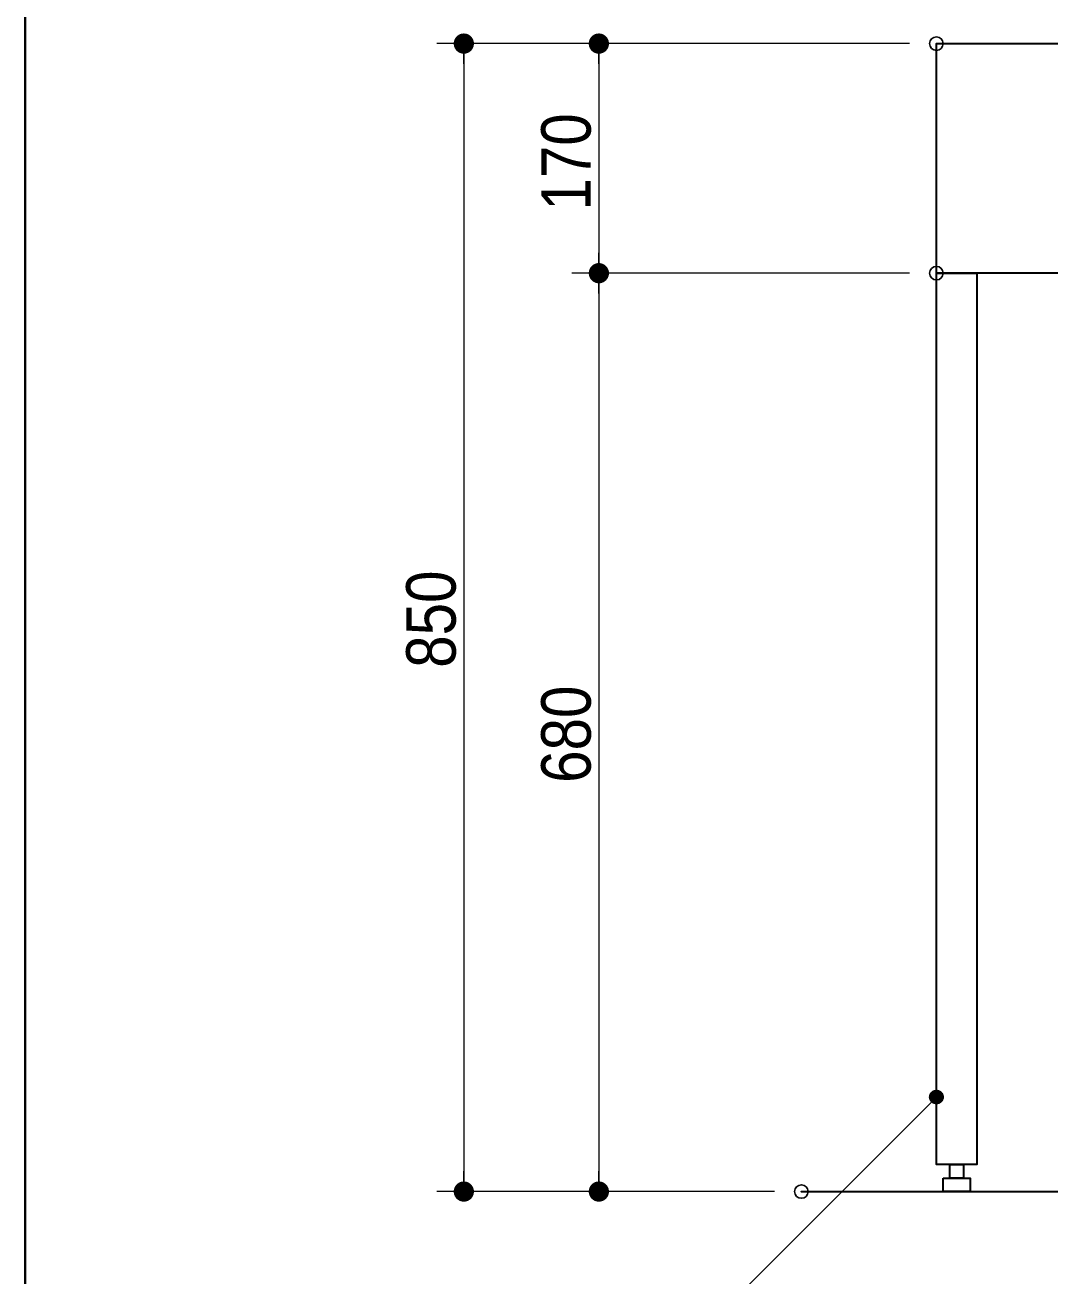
# Model space of a CAD drawing. Units: millimetres, scale not verified. Extents: x -6062 to 6062, y -3045 to 3045.
# Drawn here: x -5788 to -5028, y -1982 to -1056 of the extents above; entities that cross this region are included whole.
import ezdxf
from ezdxf.enums import TextEntityAlignment as Align

# ---------------------------------------------------------------- set-up
doc = ezdxf.new("R2010")
doc.units = ezdxf.units.MM
doc.header["$LTSCALE"] = 20
doc.header["$PDMODE"] = 32
doc.header["$PDSIZE"] = 10
for name, color, linetype, lineweight in [('0-0_1図面枠', 7, 'Continuous', 15), ('0-2_5ボウル・キャビネット', 7, 'Continuous', 15), ('0-4_0', 7, 'Continuous', 25), ('0-6_2寸法-1', 7, 'Continuous', 15), ('0-7_2寸法-3', 7, 'Continuous', 15)]:
    doc.layers.add(name, color=color, linetype=linetype, lineweight=lineweight)
doc.layers.add('0-5_Defpoints', color=7, linetype='Continuous')
doc.styles.add('ＭＳ Ｐゴシック', font='')
doc.styles.get('ＭＳ Ｐゴシック').set_extended_font_data('MS PGothic')

# ---------------------------------------------------------------- blocks, each defined once
blk = doc.blocks.new('グループ-2')
at = {"layer": '0-0_1図面枠', "lineweight": 35}
blk.add_lwpolyline([(-80000, 55400), (80000, 55400), (80000, -55400), (-80000, -55400)], close=True, dxfattribs=at)
blk = doc.blocks.new('図面枠')
at = {"layer": '0-0_1図面枠'}
blk.add_blockref('グループ-2', (0, 0), dxfattribs=at)
blk = doc.blocks.new('_Dot')
at = {"layer": '0-4_0'}
blk.add_line((-10, 0), (-20, 0), dxfattribs=at)
for points in [[(0, 0), (-10, 0), (-9.92, 1.25)], [(0, 0), (-9.92, -1.25), (-10, 0)], [(0, 0), (-9.92, 1.25), (-9.69, 2.49)], [(0, 0), (-9.69, -2.49), (-9.92, -1.25)], [(0, 0), (-9.69, 2.49), (-9.3, 3.68)], [(0, 0), (-9.3, -3.68), (-9.69, -2.49)], [(0, 0), (-9.3, 3.68), (-8.76, 4.82)], [(0, 0), (-8.76, -4.82), (-9.3, -3.68)], [(0, 0), (-8.76, 4.82), (-8.09, 5.88)], [(0, 0), (-8.09, -5.88), (-8.76, -4.82)], [(0, 0), (-8.09, 5.88), (-7.29, 6.85)], [(0, 0), (-7.29, -6.85), (-8.09, -5.88)], [(0, 0), (-7.29, 6.85), (-6.37, 7.71)], [(0, 0), (-6.37, -7.71), (-7.29, -6.85)], [(0, 0), (-6.37, 7.71), (-5.36, 8.44)], [(0, 0), (-5.36, -8.44), (-6.37, -7.71)], [(0, 0), (-5.36, 8.44), (-4.26, 9.05)], [(0, 0), (-4.26, -9.05), (-5.36, -8.44)], [(0, 0), (-4.26, 9.05), (-3.09, 9.51)], [(0, 0), (-3.09, -9.51), (-4.26, -9.05)], [(0, 0), (-3.09, 9.51), (-1.87, 9.82)], [(0, 0), (-1.87, -9.82), (-3.09, -9.51)], [(0, 0), (-1.87, 9.82), (-0.63, 9.98)], [(0, 0), (-0.63, -9.98), (-1.87, -9.82)], [(0, 0), (-0.63, 9.98), (0.63, 9.98)], [(0, 0), (0.63, -9.98), (-0.63, -9.98)], [(0, 0), (0.63, 9.98), (1.87, 9.82)], [(0, 0), (1.87, 9.82), (3.09, 9.51)], [(0, 0), (3.09, 9.51), (4.26, 9.05)], [(0, 0), (4.26, 9.05), (5.36, 8.44)], [(0, 0), (5.36, 8.44), (6.37, 7.71)], [(0, 0), (6.37, 7.71), (7.29, 6.85)], [(0, 0), (7.29, 6.85), (8.09, 5.88)], [(0, 0), (8.09, 5.88), (8.76, 4.82)], [(0, 0), (8.76, 4.82), (9.3, 3.68)], [(0, 0), (9.3, 3.68), (9.69, 2.49)], [(0, 0), (9.69, 2.49), (9.92, 1.25)], [(0, 0), (9.92, 1.25), (10, 0)], [(0, 0), (1.87, -9.82), (0.63, -9.98)], [(0, 0), (3.09, -9.51), (1.87, -9.82)], [(0, 0), (4.26, -9.05), (3.09, -9.51)], [(0, 0), (5.36, -8.44), (4.26, -9.05)], [(0, 0), (6.37, -7.71), (5.36, -8.44)], [(0, 0), (7.29, -6.85), (6.37, -7.71)], [(0, 0), (8.09, -5.88), (7.29, -6.85)], [(0, 0), (8.76, -4.82), (8.09, -5.88)], [(0, 0), (9.3, -3.68), (8.76, -4.82)], [(0, 0), (9.69, -2.49), (9.3, -3.68)], [(0, 0), (9.92, -1.25), (9.69, -2.49)], [(0, 0), (10, 0), (9.92, -1.25)]]:
    blk.add_solid(points, dxfattribs=at)

msp = doc.modelspace()

# ---------------------------------------------------------------- linework, layer by layer
at = {"layer": '0-2_5ボウル・キャビネット', "lineweight": 30}
msp.add_line((-5212.5, -1920), (-3612.5, -1920), dxfattribs=at)
for points in [[(-5112.5, -1070), (-3612.5, -1070), (-3612.5, -1240), (-5112.5, -1240)], [(-5112.5, -1240), (-5082.5, -1240), (-5082.5, -1900), (-5112.5, -1900)], [(-5102.5, -1900), (-5092.5, -1900), (-5092.5, -1910), (-5102.5, -1910)], [(-5107.5, -1910), (-5087.5, -1910), (-5087.5, -1920), (-5107.5, -1920)]]:
    msp.add_lwpolyline(points, close=True, dxfattribs=at)
at = {"layer": '0-5_Defpoints'}
for p in [(-5362.5, -1070), (-5112.5, -1070), (-5362.5, -1240), (-5112.5, -1240), (-5462.5, -1920), (-5362.5, -1920), (-5362.5, -1920), (-5212.5, -1920)]:
    msp.add_point(p, dxfattribs=at)
at = {"layer": '0-6_2寸法-1'}
for p, q in [((-5382.5, -1070), (-5482.5, -1070)), ((-5132.5, -1070), (-5382.5, -1070)), ((-5462.5, -1085.01), (-5462.5, -1904.99)), ((-5362.5, -1085.01), (-5362.5, -1224.99)), ((-5132.5, -1240), (-5382.5, -1240)), ((-5132.5, -1240), (-5382.5, -1240)), ((-5362.5, -1255.01), (-5362.5, -1904.99)), ((-5382.5, -1920), (-5482.5, -1920)), ((-5232.5, -1920), (-5382.5, -1920))]:
    msp.add_line(p, q, dxfattribs=at)
at = {"layer": '0-7_2寸法-3'}
for points in [[(-5112.5, -1850), (-5332.5, -2070), (-5602.21, -2070)], [(-5116.04, -1853.54), (-5116.21, -1853.36), (-5116.37, -1853.18), (-5116.52, -1852.98), (-5116.66, -1852.78), (-5116.8, -1852.57), (-5116.92, -1852.36), (-5117.03, -1852.14), (-5117.13, -1851.92), (-5117.21, -1851.69), (-5117.29, -1851.45), (-5117.36, -1851.22), (-5117.41, -1850.98), (-5117.45, -1850.73), (-5117.48, -1850.49), (-5117.5, -1850.25), (-5117.51, -1850), (-5117.5, -1849.75), (-5117.48, -1849.51), (-5117.45, -1849.27), (-5117.41, -1849.02), (-5117.36, -1848.78), (-5117.29, -1848.55), (-5117.21, -1848.31), (-5117.13, -1848.08), (-5117.03, -1847.86), (-5116.92, -1847.64), (-5116.8, -1847.43), (-5116.66, -1847.22), (-5116.52, -1847.02), (-5116.37, -1846.82), (-5116.21, -1846.64), (-5116.04, -1846.46), (-5115.86, -1846.29), (-5115.68, -1846.13), (-5115.48, -1845.98), (-5115.28, -1845.84), (-5115.07, -1845.7), (-5114.86, -1845.58), (-5114.64, -1845.47)], [(-5114.64, -1845.47), (-5114.42, -1845.37), (-5114.19, -1845.29), (-5113.95, -1845.21), (-5113.72, -1845.14), (-5113.48, -1845.09), (-5113.23, -1845.05), (-5112.99, -1845.02), (-5112.75, -1845), (-5112.5, -1844.99), (-5112.25, -1845), (-5112.01, -1845.02), (-5111.77, -1845.05), (-5111.52, -1845.09), (-5111.28, -1845.14), (-5111.05, -1845.21), (-5110.81, -1845.29), (-5110.58, -1845.37), (-5110.36, -1845.47), (-5110.14, -1845.58), (-5109.93, -1845.7), (-5109.72, -1845.84), (-5109.52, -1845.98), (-5109.32, -1846.13), (-5109.14, -1846.29), (-5108.96, -1846.46), (-5108.79, -1846.64), (-5108.63, -1846.82), (-5108.48, -1847.02), (-5108.34, -1847.22), (-5108.2, -1847.43), (-5108.08, -1847.64), (-5107.97, -1847.86), (-5107.87, -1848.08), (-5107.79, -1848.31), (-5107.71, -1848.55), (-5107.64, -1848.78), (-5107.59, -1849.02), (-5107.55, -1849.27), (-5107.52, -1849.51)], [(-5107.52, -1849.51), (-5107.5, -1849.75), (-5107.49, -1850), (-5107.5, -1850.25), (-5107.52, -1850.49), (-5107.55, -1850.73), (-5107.59, -1850.98), (-5107.64, -1851.22), (-5107.71, -1851.45), (-5107.79, -1851.69), (-5107.87, -1851.92), (-5107.97, -1852.14), (-5108.08, -1852.36), (-5108.2, -1852.57), (-5108.34, -1852.78), (-5108.48, -1852.98), (-5108.63, -1853.18), (-5108.79, -1853.36), (-5108.96, -1853.54), (-5109.14, -1853.71), (-5109.32, -1853.87), (-5109.52, -1854.02), (-5109.72, -1854.16), (-5109.93, -1854.3), (-5110.14, -1854.42), (-5110.36, -1854.53), (-5110.58, -1854.63), (-5110.81, -1854.71), (-5111.05, -1854.79), (-5111.28, -1854.86), (-5111.52, -1854.91), (-5111.77, -1854.95), (-5112.01, -1854.98), (-5112.25, -1855), (-5112.5, -1855.01), (-5112.75, -1855), (-5112.99, -1854.98), (-5113.23, -1854.95), (-5113.48, -1854.91), (-5113.72, -1854.86)], [(-5113.72, -1854.86), (-5113.95, -1854.79), (-5114.19, -1854.71), (-5114.42, -1854.63), (-5114.64, -1854.53), (-5114.86, -1854.42), (-5115.07, -1854.3), (-5115.28, -1854.16), (-5115.48, -1854.02), (-5115.68, -1853.87), (-5115.86, -1853.71), (-5116.04, -1853.54)]]:
    msp.add_lwpolyline(points, dxfattribs=at)
for points in [[(-5116.21, -1853.36), (-5117.5, -1849.75), (-5117.51, -1850)], [(-5116.37, -1853.18), (-5117.51, -1850), (-5117.5, -1850.25)], [(-5116.21, -1853.36), (-5117.51, -1850), (-5116.37, -1853.18)], [(-5116.04, -1853.54), (-5117.48, -1849.51), (-5117.5, -1849.75)], [(-5116.04, -1853.54), (-5117.5, -1849.75), (-5116.21, -1853.36)], [(-5116.52, -1852.98), (-5117.5, -1850.25), (-5117.48, -1850.49)], [(-5116.37, -1853.18), (-5117.5, -1850.25), (-5116.52, -1852.98)], [(-5115.86, -1853.71), (-5117.45, -1849.27), (-5117.48, -1849.51)], [(-5115.86, -1853.71), (-5117.48, -1849.51), (-5116.04, -1853.54)], [(-5116.66, -1852.78), (-5117.48, -1850.49), (-5117.45, -1850.73)], [(-5116.52, -1852.98), (-5117.48, -1850.49), (-5116.66, -1852.78)], [(-5115.68, -1853.87), (-5117.41, -1849.02), (-5117.45, -1849.27)], [(-5115.68, -1853.87), (-5117.45, -1849.27), (-5115.86, -1853.71)], [(-5116.8, -1852.57), (-5117.45, -1850.73), (-5117.41, -1850.98)], [(-5116.66, -1852.78), (-5117.45, -1850.73), (-5116.8, -1852.57)], [(-5115.48, -1854.02), (-5117.36, -1848.78), (-5117.41, -1849.02)], [(-5115.48, -1854.02), (-5117.41, -1849.02), (-5115.68, -1853.87)], [(-5116.92, -1852.36), (-5117.41, -1850.98), (-5117.36, -1851.22)], [(-5116.8, -1852.57), (-5117.41, -1850.98), (-5116.92, -1852.36)], [(-5115.28, -1854.16), (-5117.29, -1848.55), (-5117.36, -1848.78)], [(-5115.28, -1854.16), (-5117.36, -1848.78), (-5115.48, -1854.02)], [(-5117.03, -1852.14), (-5117.36, -1851.22), (-5117.29, -1851.45)], [(-5116.92, -1852.36), (-5117.36, -1851.22), (-5117.03, -1852.14)], [(-5115.07, -1854.3), (-5117.21, -1848.31), (-5117.29, -1848.55)], [(-5115.07, -1854.3), (-5117.29, -1848.55), (-5115.28, -1854.16)], [(-5117.13, -1851.92), (-5117.29, -1851.45), (-5117.21, -1851.69)], [(-5117.03, -1852.14), (-5117.29, -1851.45), (-5117.13, -1851.92)], [(-5114.86, -1854.42), (-5117.13, -1848.08), (-5117.21, -1848.31)], [(-5114.86, -1854.42), (-5117.21, -1848.31), (-5115.07, -1854.3)], [(-5114.64, -1854.53), (-5117.03, -1847.86), (-5117.13, -1848.08)], [(-5114.64, -1854.53), (-5117.13, -1848.08), (-5114.86, -1854.42)], [(-5114.42, -1854.63), (-5116.92, -1847.64), (-5117.03, -1847.86)], [(-5114.42, -1854.63), (-5117.03, -1847.86), (-5114.64, -1854.53)], [(-5114.19, -1854.71), (-5116.8, -1847.43), (-5116.92, -1847.64)], [(-5114.19, -1854.71), (-5116.92, -1847.64), (-5114.42, -1854.63)], [(-5113.95, -1854.79), (-5116.66, -1847.22), (-5116.8, -1847.43)], [(-5113.95, -1854.79), (-5116.8, -1847.43), (-5114.19, -1854.71)], [(-5113.72, -1854.86), (-5116.52, -1847.02), (-5116.66, -1847.22)], [(-5113.72, -1854.86), (-5116.66, -1847.22), (-5113.95, -1854.79)], [(-5113.48, -1854.91), (-5116.37, -1846.82), (-5116.52, -1847.02)], [(-5113.48, -1854.91), (-5116.52, -1847.02), (-5113.72, -1854.86)], [(-5113.23, -1854.95), (-5116.21, -1846.64), (-5116.37, -1846.82)], [(-5113.23, -1854.95), (-5116.37, -1846.82), (-5113.48, -1854.91)], [(-5112.99, -1854.98), (-5116.04, -1846.46), (-5116.21, -1846.64)], [(-5112.99, -1854.98), (-5116.21, -1846.64), (-5113.23, -1854.95)], [(-5112.75, -1855), (-5115.86, -1846.29), (-5116.04, -1846.46)], [(-5112.75, -1855), (-5116.04, -1846.46), (-5112.99, -1854.98)], [(-5112.5, -1855.01), (-5115.68, -1846.13), (-5115.86, -1846.29)], [(-5112.5, -1855.01), (-5115.86, -1846.29), (-5112.75, -1855)], [(-5112.25, -1855), (-5115.48, -1845.98), (-5115.68, -1846.13)], [(-5112.25, -1855), (-5115.68, -1846.13), (-5112.5, -1855.01)], [(-5112.01, -1854.98), (-5115.28, -1845.84), (-5115.48, -1845.98)], [(-5112.01, -1854.98), (-5115.48, -1845.98), (-5112.25, -1855)], [(-5111.77, -1854.95), (-5115.07, -1845.7), (-5115.28, -1845.84)], [(-5111.77, -1854.95), (-5115.28, -1845.84), (-5112.01, -1854.98)], [(-5111.52, -1854.91), (-5114.86, -1845.58), (-5115.07, -1845.7)], [(-5111.52, -1854.91), (-5115.07, -1845.7), (-5111.77, -1854.95)], [(-5111.28, -1854.86), (-5114.64, -1845.47), (-5114.86, -1845.58)], [(-5111.28, -1854.86), (-5114.86, -1845.58), (-5111.52, -1854.91)], [(-5111.05, -1854.79), (-5114.42, -1845.37), (-5114.64, -1845.47)], [(-5111.05, -1854.79), (-5114.64, -1845.47), (-5111.28, -1854.86)], [(-5110.81, -1854.71), (-5114.19, -1845.29), (-5114.42, -1845.37)], [(-5110.81, -1854.71), (-5114.42, -1845.37), (-5111.05, -1854.79)], [(-5110.58, -1854.63), (-5113.95, -1845.21), (-5114.19, -1845.29)], [(-5110.58, -1854.63), (-5114.19, -1845.29), (-5110.81, -1854.71)], [(-5110.36, -1854.53), (-5113.72, -1845.14), (-5113.95, -1845.21)], [(-5110.36, -1854.53), (-5113.95, -1845.21), (-5110.58, -1854.63)], [(-5110.14, -1854.42), (-5113.48, -1845.09), (-5113.72, -1845.14)], [(-5110.14, -1854.42), (-5113.72, -1845.14), (-5110.36, -1854.53)], [(-5109.93, -1854.3), (-5113.23, -1845.05), (-5113.48, -1845.09)], [(-5109.93, -1854.3), (-5113.48, -1845.09), (-5110.14, -1854.42)], [(-5109.72, -1854.16), (-5112.99, -1845.02), (-5113.23, -1845.05)], [(-5109.72, -1854.16), (-5113.23, -1845.05), (-5109.93, -1854.3)], [(-5109.52, -1854.02), (-5112.75, -1845), (-5112.99, -1845.02)], [(-5109.52, -1854.02), (-5112.99, -1845.02), (-5109.72, -1854.16)], [(-5109.32, -1853.87), (-5112.5, -1844.99), (-5112.75, -1845)], [(-5109.32, -1853.87), (-5112.75, -1845), (-5109.52, -1854.02)], [(-5109.14, -1853.71), (-5112.5, -1844.99), (-5109.32, -1853.87)], [(-5109.14, -1853.71), (-5112.25, -1845), (-5112.5, -1844.99)], [(-5108.96, -1853.54), (-5112.25, -1845), (-5109.14, -1853.71)], [(-5108.96, -1853.54), (-5112.01, -1845.02), (-5112.25, -1845)], [(-5108.79, -1853.36), (-5112.01, -1845.02), (-5108.96, -1853.54)], [(-5108.79, -1853.36), (-5111.77, -1845.05), (-5112.01, -1845.02)], [(-5108.63, -1853.18), (-5111.77, -1845.05), (-5108.79, -1853.36)], [(-5108.63, -1853.18), (-5111.52, -1845.09), (-5111.77, -1845.05)], [(-5108.48, -1852.98), (-5111.52, -1845.09), (-5108.63, -1853.18)], [(-5108.48, -1852.98), (-5111.28, -1845.14), (-5111.52, -1845.09)], [(-5108.34, -1852.78), (-5111.28, -1845.14), (-5108.48, -1852.98)], [(-5108.34, -1852.78), (-5111.05, -1845.21), (-5111.28, -1845.14)], [(-5108.2, -1852.57), (-5111.05, -1845.21), (-5108.34, -1852.78)], [(-5108.2, -1852.57), (-5110.81, -1845.29), (-5111.05, -1845.21)], [(-5108.08, -1852.36), (-5110.81, -1845.29), (-5108.2, -1852.57)], [(-5108.08, -1852.36), (-5110.58, -1845.37), (-5110.81, -1845.29)], [(-5107.97, -1852.14), (-5110.58, -1845.37), (-5108.08, -1852.36)], [(-5107.97, -1852.14), (-5110.36, -1845.47), (-5110.58, -1845.37)], [(-5107.87, -1851.92), (-5110.36, -1845.47), (-5107.97, -1852.14)], [(-5107.87, -1851.92), (-5110.14, -1845.58), (-5110.36, -1845.47)], [(-5107.79, -1851.69), (-5110.14, -1845.58), (-5107.87, -1851.92)], [(-5107.79, -1851.69), (-5109.93, -1845.7), (-5110.14, -1845.58)], [(-5107.71, -1851.45), (-5109.93, -1845.7), (-5107.79, -1851.69)], [(-5107.71, -1851.45), (-5109.72, -1845.84), (-5109.93, -1845.7)], [(-5107.64, -1851.22), (-5109.72, -1845.84), (-5107.71, -1851.45)], [(-5107.64, -1851.22), (-5109.52, -1845.98), (-5109.72, -1845.84)], [(-5107.59, -1850.98), (-5109.52, -1845.98), (-5107.64, -1851.22)], [(-5107.59, -1850.98), (-5109.32, -1846.13), (-5109.52, -1845.98)], [(-5107.55, -1850.73), (-5109.32, -1846.13), (-5107.59, -1850.98)], [(-5107.55, -1850.73), (-5109.14, -1846.29), (-5109.32, -1846.13)], [(-5107.52, -1850.49), (-5109.14, -1846.29), (-5107.55, -1850.73)], [(-5107.52, -1850.49), (-5108.96, -1846.46), (-5109.14, -1846.29)], [(-5107.5, -1850.25), (-5108.96, -1846.46), (-5107.52, -1850.49)], [(-5107.5, -1850.25), (-5108.79, -1846.64), (-5108.96, -1846.46)], [(-5107.49, -1850), (-5108.79, -1846.64), (-5107.5, -1850.25)], [(-5107.49, -1850), (-5108.63, -1846.82), (-5108.79, -1846.64)], [(-5107.5, -1849.75), (-5108.63, -1846.82), (-5107.49, -1850)], [(-5107.5, -1849.75), (-5108.48, -1847.02), (-5108.63, -1846.82)], [(-5107.52, -1849.51), (-5108.48, -1847.02), (-5107.5, -1849.75)], [(-5107.52, -1849.51), (-5108.34, -1847.22), (-5108.48, -1847.02)], [(-5107.55, -1849.27), (-5108.34, -1847.22), (-5107.52, -1849.51)], [(-5107.55, -1849.27), (-5108.2, -1847.43), (-5108.34, -1847.22)], [(-5107.59, -1849.02), (-5108.2, -1847.43), (-5107.55, -1849.27)], [(-5107.59, -1849.02), (-5108.08, -1847.64), (-5108.2, -1847.43)], [(-5107.64, -1848.78), (-5108.08, -1847.64), (-5107.59, -1849.02)], [(-5107.64, -1848.78), (-5107.97, -1847.86), (-5108.08, -1847.64)], [(-5107.71, -1848.55), (-5107.97, -1847.86), (-5107.64, -1848.78)], [(-5107.71, -1848.55), (-5107.87, -1848.08), (-5107.97, -1847.86)], [(-5107.79, -1848.31), (-5107.87, -1848.08), (-5107.71, -1848.55)]]:
    msp.add_solid(points, dxfattribs=at)

# ---------------------------------------------------------------- block references
at = {"layer": '0-0_1図面枠', "xscale": 0.05, "yscale": 0.05}
msp.add_blockref('図面枠', (-1787.5, 0), dxfattribs=at)
at = {"layer": '0-6_2寸法-1', "xscale": 0.7503418, "yscale": 0.7503418}
for p, rotation in [((-5462.5, -1070), 90), ((-5362.5, -1070), 90), ((-5362.5, -1240), 270), ((-5362.5, -1240), 90), ((-5462.5, -1920), 270), ((-5362.5, -1920), 270)]:
    msp.add_blockref('_Dot', p, dxfattribs=dict(at, rotation=rotation))

# ---------------------------------------------------------------- texts
at = {"layer": '0-6_2寸法-1', "style": 'ＭＳ Ｐゴシック', "width": 0.9}
for s, p in [('170', (-5357.54, -1193.61)), ('850', (-5457.54, -1532.18)), ('680', (-5357.54, -1617.38))]:
    msp.add_text(s, height=36.66, rotation=90, dxfattribs=at).set_placement(p, align=Align.BOTTOM_LEFT)

doc.saveas('drawing.dxf')
